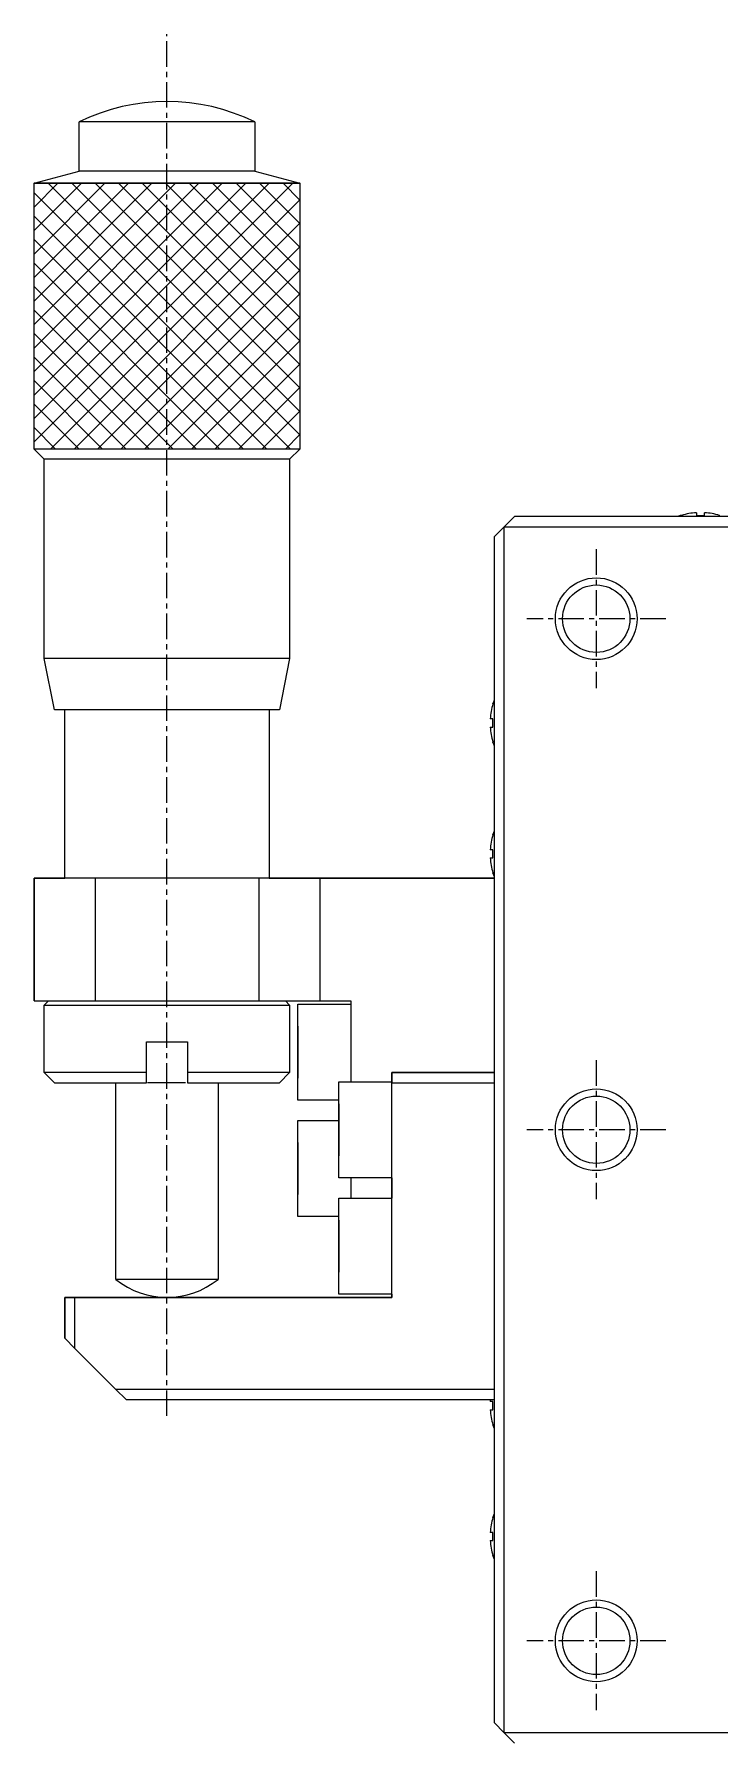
# Model space of a CAD drawing. Extents: x 79 to 238, y 76 to 229.
# Drawn here: x 140 to 173.5, y 145.2 to 228.6 of the extents above; entities that cross this region are included whole.
import ezdxf

# ---------------------------------------------------------------- set-up
doc = ezdxf.new("R2010")
doc.units = 0
doc.linetypes.add('CENTER', pattern=[2, 1.25, -0.25, 0.25, -0.25])
doc.layers.get('0').update_dxf_attribs({"linetype": 'CONTINUOUS'})
doc.layers.add('CENTER', color=1, linetype='CENTER')

msp = doc.modelspace()

# ---------------------------------------------------------------- linework, layer by layer
at = {"color": 7, "linetype": 'CONTINUOUS'}
for p, q in [((142.151, 221.842), (142.151, 224.253)), ((146.451, 224.253), (142.151, 224.253)), ((150.751, 224.253), (146.451, 224.253)), ((150.751, 224.253), (150.751, 221.842)), ((139.951, 221.253), (142.151, 221.842)), ((146.451, 221.842), (142.151, 221.842)), ((150.751, 221.842), (146.451, 221.842)), ((150.751, 221.842), (152.951, 221.253)), ((146.451, 221.253), (139.951, 221.253)), ((139.951, 208.253), (139.951, 221.253)), ((139.951, 208.253), (139.951, 221.253)), ((139.951, 221.253), (152.951, 221.253)), ((152.951, 221.253), (146.451, 221.253)), ((152.951, 221.253), (152.951, 208.253)), ((152.951, 221.253), (152.951, 208.253)), ((146.451, 208.253), (139.951, 208.253)), ((140.451, 207.753), (139.951, 208.253)), ((152.951, 208.253), (139.951, 208.253)), ((140.451, 198.003), (140.451, 207.753)), ((146.451, 207.753), (140.451, 207.753)), ((152.951, 208.253), (146.451, 208.253)), ((152.451, 207.753), (146.451, 207.753)), ((152.951, 208.253), (152.451, 207.753)), ((152.451, 207.753), (152.451, 198.003)), ((172.351, 205.14), (172.351, 205.009)), ((172.751, 205.009), (172.751, 205.14)), ((162.451, 203.953), (162.951, 204.453)), ((162.951, 204.453), (163.451, 204.953)), ((162.951, 145.453), (162.951, 204.453)), ((162.951, 204.453), (221.951, 204.453)), ((185.251, 204.953), (163.451, 204.953)), ((171.601, 205.009), (171.622, 205.009)), ((171.601, 205.009), (171.622, 205.009)), ((172.351, 205.009), (172.751, 205.009)), ((173.48, 205.009), (173.501, 205.009)), ((173.48, 205.009), (173.501, 205.009)), ((162.451, 203.953), (162.451, 145.953)), ((146.451, 198.003), (140.451, 198.003)), ((140.951, 195.503), (140.451, 198.003)), ((152.451, 198.003), (146.451, 198.003)), ((152.451, 198.003), (151.951, 195.503)), ((146.451, 195.503), (140.951, 195.503)), ((141.451, 187.253), (141.451, 195.503)), ((151.951, 195.503), (146.451, 195.503)), ((151.451, 195.503), (151.451, 187.253)), ((162.395, 195.053), (162.263, 195.053)), ((162.395, 195.782), (162.395, 195.803)), ((162.395, 194.653), (162.395, 195.053)), ((162.263, 194.653), (162.395, 194.653)), ((162.395, 193.903), (162.395, 193.924)), ((162.395, 189.382), (162.395, 189.403)), ((162.395, 189.382), (162.395, 189.403)), ((162.395, 188.653), (162.263, 188.653)), ((162.395, 188.253), (162.395, 188.653)), ((162.263, 188.253), (162.395, 188.253)), ((139.951, 181.253), (139.951, 187.253)), ((139.951, 187.253), (139.951, 181.253)), ((142.951, 187.253), (139.951, 187.253)), ((139.951, 187.253), (141.451, 187.253)), ((150.951, 187.253), (142.951, 187.253)), ((142.951, 181.253), (142.951, 187.253)), ((153.951, 187.253), (150.951, 187.253)), ((150.951, 187.253), (150.951, 181.253)), ((151.451, 187.253), (153.951, 187.253)), ((153.951, 187.253), (162.451, 187.253)), ((162.451, 187.253), (153.951, 187.253)), ((153.951, 181.253), (153.951, 187.253)), ((162.395, 187.503), (162.395, 187.524)), ((162.395, 187.503), (162.395, 187.524)), ((139.951, 181.253), (142.951, 181.253)), ((140.451, 181.053), (140.651, 181.253)), ((140.451, 181.053), (152.451, 181.053)), ((140.451, 177.753), (140.451, 181.053)), ((142.951, 181.253), (150.951, 181.253)), ((150.951, 181.253), (153.951, 181.253)), ((152.251, 181.253), (152.451, 181.053)), ((152.451, 181.053), (152.451, 177.753)), ((152.851, 181.103), (155.451, 181.103)), ((152.851, 176.403), (152.851, 181.103)), ((152.851, 178.753), (152.851, 181.103)), ((153.951, 181.253), (155.451, 181.253)), ((155.451, 181.253), (155.451, 177.303)), ((155.451, 181.253), (155.451, 181.103)), ((145.451, 179.253), (147.451, 179.253)), ((145.451, 177.753), (145.451, 179.253)), ((147.451, 179.253), (147.451, 177.753)), ((152.851, 180.023), (152.851, 179.388)), ((152.851, 179.388), (152.851, 180.023)), ((152.851, 179.388), (152.851, 178.118)), ((152.851, 178.118), (152.851, 179.388)), ((152.851, 176.403), (152.851, 178.753)), ((145.451, 177.753), (140.451, 177.753)), ((140.951, 177.253), (140.451, 177.753)), ((145.451, 177.253), (145.451, 177.753)), ((152.451, 177.753), (147.451, 177.753)), ((147.451, 177.753), (147.451, 177.253)), ((152.451, 177.753), (151.951, 177.253)), ((152.851, 178.118), (152.851, 177.483)), ((152.851, 177.483), (152.851, 178.118)), ((157.451, 177.753), (161.951, 177.753)), ((162.451, 177.753), (157.451, 177.753)), ((157.451, 177.303), (157.451, 177.753)), ((157.451, 177.753), (157.451, 177.253)), ((161.951, 177.753), (162.451, 177.753)), ((140.951, 177.253), (145.451, 177.253)), ((143.951, 167.63), (143.951, 177.253)), ((147.351, 177.253), (145.507, 177.253)), ((147.451, 177.253), (151.951, 177.253)), ((148.951, 177.253), (148.951, 167.63)), ((154.851, 172.603), (154.851, 177.303)), ((154.851, 174.953), (154.851, 177.303)), ((154.851, 177.303), (157.451, 177.303)), ((157.451, 177.253), (162.451, 177.253)), ((157.451, 166.753), (157.451, 177.253)), ((154.851, 176.403), (152.851, 176.403)), ((154.851, 176.223), (154.851, 175.588)), ((154.851, 175.588), (154.851, 176.223)), ((152.851, 170.703), (152.851, 175.403)), ((152.851, 175.403), (154.851, 175.403)), ((152.851, 173.053), (152.851, 175.403)), ((154.851, 175.588), (154.851, 174.318)), ((154.851, 174.318), (154.851, 175.588)), ((152.851, 174.323), (152.851, 173.688)), ((152.851, 173.688), (152.851, 174.323)), ((154.851, 172.603), (154.851, 174.953)), ((154.851, 174.318), (154.851, 173.683)), ((154.851, 173.683), (154.851, 174.318)), ((152.851, 173.688), (152.851, 172.418)), ((152.851, 172.418), (152.851, 173.688)), ((152.851, 170.703), (152.851, 173.053)), ((157.451, 172.603), (154.851, 172.603)), ((155.451, 172.603), (155.451, 171.603)), ((157.451, 172.603), (157.451, 171.603)), ((152.851, 172.418), (152.851, 171.783)), ((152.851, 171.783), (152.851, 172.418)), ((154.851, 166.903), (154.851, 171.603)), ((154.851, 169.253), (154.851, 171.603)), ((154.851, 171.603), (157.451, 171.603)), ((154.851, 170.703), (152.851, 170.703)), ((154.851, 170.523), (154.851, 169.888)), ((154.851, 169.888), (154.851, 170.523)), ((154.851, 169.888), (154.851, 168.618)), ((154.851, 168.618), (154.851, 169.888)), ((154.851, 166.903), (154.851, 169.253)), ((154.851, 168.618), (154.851, 167.983)), ((154.851, 167.983), (154.851, 168.618)), ((146.451, 167.63), (143.951, 167.63)), ((148.951, 167.63), (146.451, 167.63)), ((141.451, 164.753), (141.451, 166.753)), ((141.451, 166.753), (141.451, 164.753)), ((141.951, 166.753), (141.451, 166.753)), ((141.451, 166.753), (141.951, 166.753)), ((146.451, 166.753), (141.951, 166.753)), ((141.951, 166.753), (157.451, 166.753)), ((141.951, 164.253), (141.951, 166.753)), ((157.451, 166.753), (146.451, 166.753)), ((157.451, 166.903), (154.851, 166.903)), ((157.451, 166.903), (157.451, 166.753)), ((141.451, 164.753), (141.951, 164.253)), ((143.951, 162.253), (141.951, 164.253)), ((162.451, 162.253), (143.951, 162.253)), ((143.951, 162.253), (144.451, 161.753)), ((144.451, 161.753), (162.451, 161.753)), ((162.395, 161.653), (162.263, 161.653)), ((162.263, 161.253), (162.395, 161.253)), ((162.395, 161.253), (162.395, 161.653)), ((162.395, 160.503), (162.395, 160.524)), ((162.395, 160.503), (162.395, 160.524)), ((162.395, 155.982), (162.395, 156.003)), ((162.395, 155.253), (162.263, 155.253)), ((162.395, 154.853), (162.395, 155.253)), ((162.263, 154.853), (162.395, 154.853)), ((162.395, 154.103), (162.395, 154.124)), ((162.951, 145.453), (162.451, 145.953)), ((221.951, 145.453), (162.951, 145.453)), ((163.451, 144.953), (162.951, 145.453))]:
    msp.add_line(p, q, dxfattribs=at)
at = {"color": 3, "linetype": 'CONTINUOUS'}
for p, q in [((139.951, 221.237), (139.966, 221.253)), ((139.951, 220.088), (141.115, 221.253)), ((139.951, 218.939), (142.264, 221.253)), ((139.951, 217.79), (143.413, 221.253)), ((139.951, 216.641), (144.563, 221.253)), ((139.951, 215.492), (145.712, 221.253)), ((139.951, 214.343), (146.861, 221.253)), ((139.951, 213.194), (148.01, 221.253)), ((139.951, 212.045), (149.159, 221.253)), ((139.951, 210.896), (150.308, 221.253)), ((139.951, 209.747), (151.457, 221.253)), ((139.951, 208.598), (152.606, 221.253)), ((152.951, 208.943), (140.641, 221.253)), ((152.951, 210.092), (141.79, 221.253)), ((152.951, 211.241), (142.939, 221.253)), ((152.951, 212.39), (144.088, 221.253)), ((152.951, 213.539), (145.237, 221.253)), ((152.951, 214.688), (146.386, 221.253)), ((152.951, 215.837), (147.535, 221.253)), ((152.951, 216.986), (148.684, 221.253)), ((152.951, 218.135), (149.833, 221.253)), ((152.951, 219.284), (150.982, 221.253)), ((152.951, 220.433), (152.131, 221.253)), ((152.492, 208.253), (139.951, 220.794)), ((140.755, 208.253), (152.951, 220.449)), ((151.343, 208.253), (139.951, 219.645)), ((141.904, 208.253), (152.951, 219.3)), ((150.194, 208.253), (139.951, 218.496)), ((143.053, 208.253), (152.951, 218.151)), ((149.045, 208.253), (139.951, 217.347)), ((144.202, 208.253), (152.951, 217.002)), ((147.896, 208.253), (139.951, 216.198)), ((146.747, 208.253), (139.951, 215.049)), ((145.351, 208.253), (152.951, 215.853)), ((146.5, 208.253), (152.951, 214.704)), ((145.598, 208.253), (139.951, 213.899)), ((147.649, 208.253), (152.951, 213.554)), ((144.448, 208.253), (139.951, 212.75)), ((148.798, 208.253), (152.951, 212.405)), ((143.299, 208.253), (139.951, 211.601)), ((149.947, 208.253), (152.951, 211.256)), ((142.15, 208.253), (139.951, 210.452)), ((151.096, 208.253), (152.951, 210.107)), ((141.001, 208.253), (139.951, 209.303)), ((152.245, 208.253), (152.951, 208.958))]:
    msp.add_line(p, q, dxfattribs=at)
for centre in [(167.451, 199.953), (167.451, 174.953), (167.451, 149.953)]:
    msp.add_circle(centre, 2, dxfattribs=at)
at = {"color": 7, "linetype": 'CONTINUOUS'}
for centre in [(167.451, 199.953), (167.451, 174.953), (167.451, 149.953)]:
    msp.add_circle(centre, 1.65, dxfattribs=at)
for centre, radius, start, end in [((146.451, 215.508), 9.745, 63.81622, 116.1838), ((172.551, 201.953), 3.194, 93.59035, 106.90526), ((172.551, 201.953), 3.194, 73.09474, 86.40965), ((172.551, 201.953), 3.2, 107.27001, 110.36414), ((165.451, 194.853), 3.2, 159.63586, 162.72999), ((165.451, 194.853), 3.194, 163.09474, 176.40965), ((165.451, 194.853), 3.194, 183.59035, 196.90526), ((165.451, 194.853), 3.2, 197.27001, 200.36414), ((165.451, 188.453), 3.194, 163.09474, 176.40965), ((165.451, 188.453), 3.2, 159.63586, 162.72999), ((165.451, 188.453), 3.194, 183.59035, 196.90526), ((165.451, 188.453), 3.2, 197.27001, 200.36414), ((146.451, 170.753), 4, 231.31789, 308.68211), ((165.451, 161.453), 3.194, 174.61005, 176.40965), ((165.451, 161.453), 3.194, 183.59035, 196.90526), ((165.451, 161.453), 3.2, 197.27001, 200.36414), ((165.451, 155.053), 3.194, 163.09474, 176.40965), ((165.451, 155.053), 3.2, 159.63586, 162.72999), ((165.451, 155.053), 3.194, 183.59035, 196.90526), ((165.451, 155.053), 3.2, 197.27001, 200.36414)]:
    msp.add_arc(centre, radius, start, end, dxfattribs=at)
at = {"layer": 'CENTER', "color": 1, "linetype": 'CENTER'}
for p, q in [((146.451, 160.953), (146.451, 228.553)), ((167.451, 203.353), (167.451, 196.553)), ((170.851, 199.953), (164.051, 199.953)), ((167.451, 178.353), (167.451, 171.553)), ((170.851, 174.953), (164.051, 174.953)), ((167.451, 153.353), (167.451, 146.553)), ((170.851, 149.953), (164.051, 149.953))]:
    msp.add_line(p, q, dxfattribs=at)

doc.saveas('drawing.dxf')
